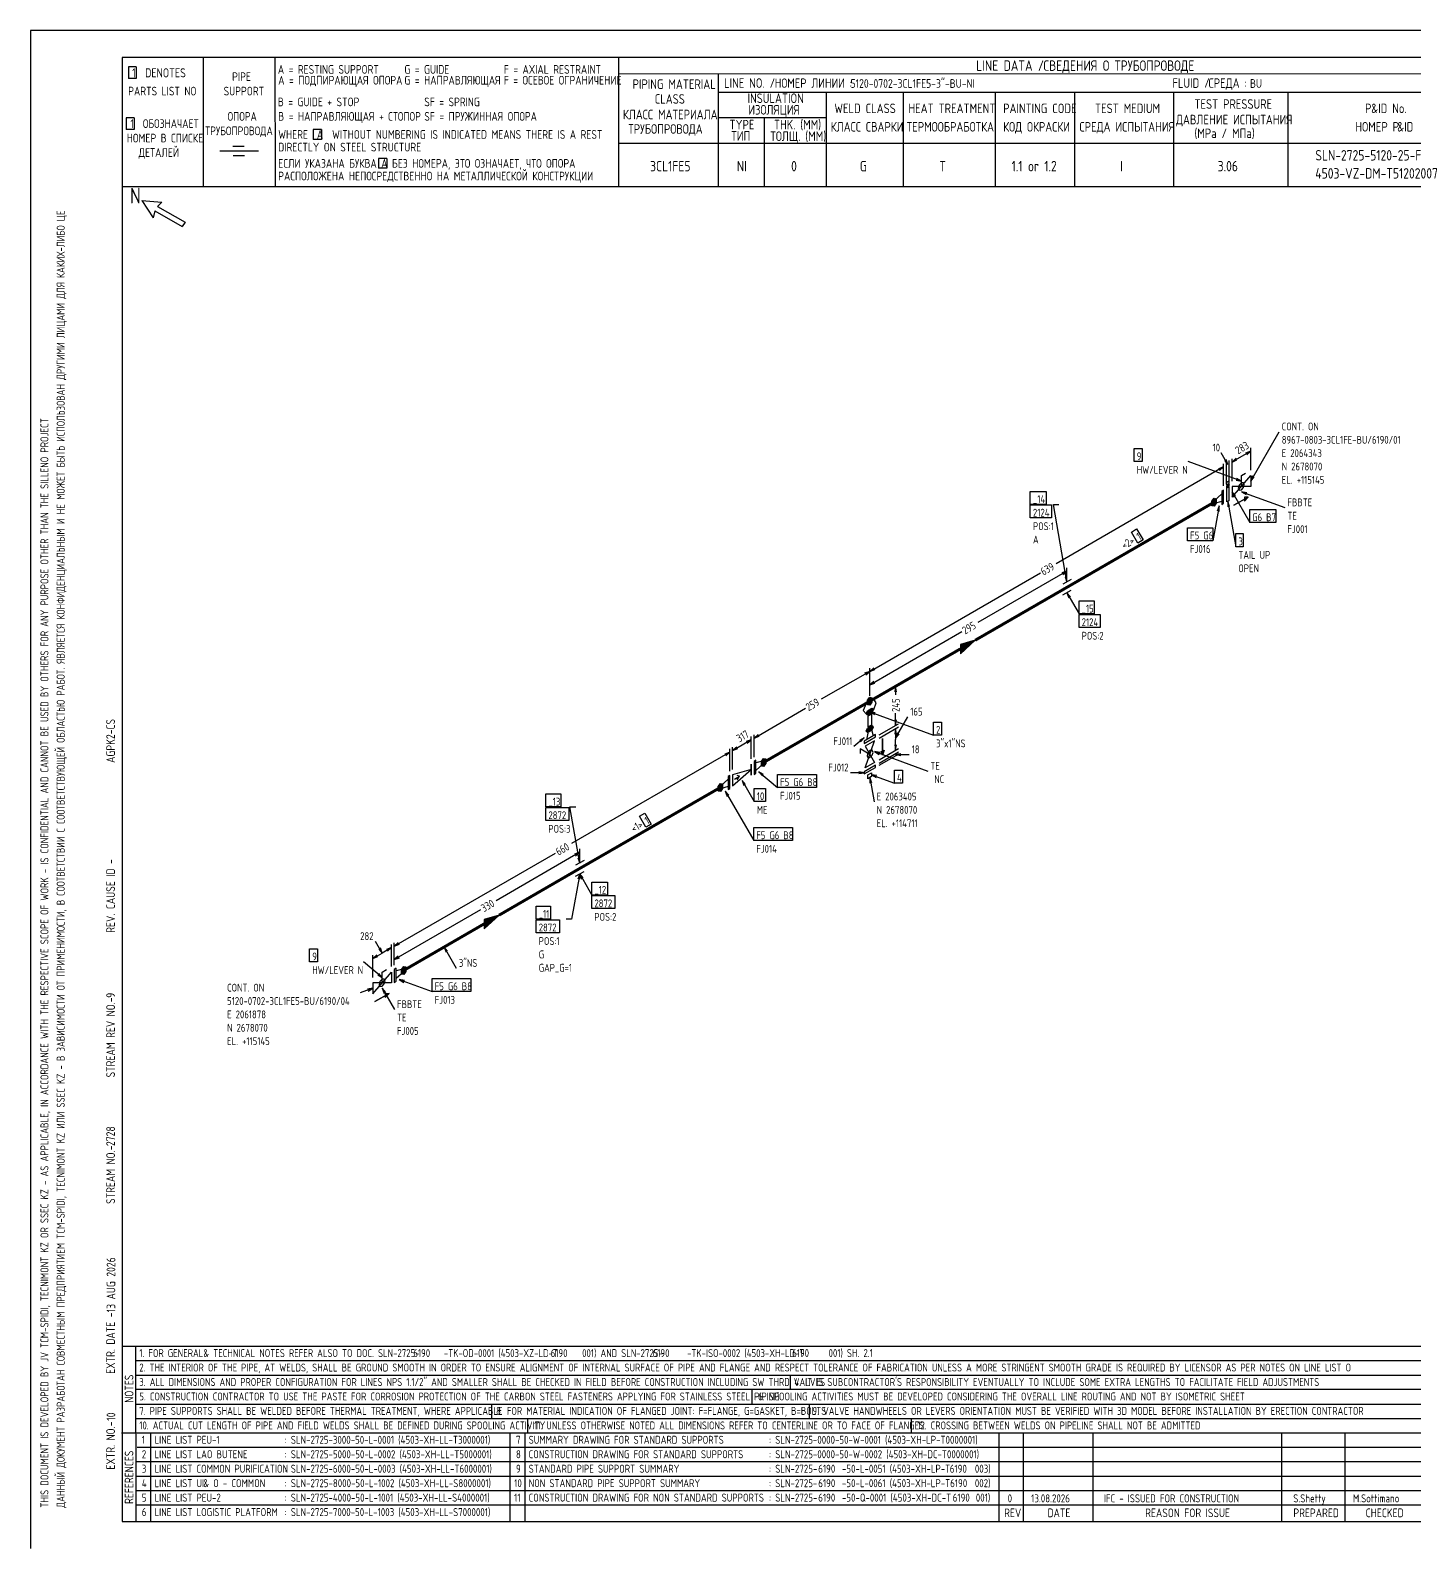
# Model space of a CAD drawing. Extents: x -1005 to 594, y -998 to 420.
# Drawn here: x 0 to 382.9, y 0 to 420 of the extents above; entities that cross this region are included whole.
import ezdxf

# ---------------------------------------------------------------- set-up
doc = ezdxf.new("R2010")
doc.units = 0
doc.styles.add('TTFN17', font='GOST type A')

msp = doc.modelspace()

# ---------------------------------------------------------------- linework, layer by layer
at = {"layer": 'GT_1', "flags": 128}
for points in [[(0, 420), (0, 0)], [(594, 420), (0, 420)], [(589.1, 412.5), (25.4, 412.5)], [(25.4, 412.5), (25.4, 7.5)], [(47.8, 412.5), (47.8, 376.7)], [(67.6, 412.5), (67.7, 376.7)], [(162.7, 412.5), (162.7, 376.7)], [(29.3, 409.9), (27.1, 409.9)], [(27.1, 409.9), (27.1, 406.7)], [(29.3, 409.9), (29.3, 406.7)], [(589.1, 408), (162.7, 407.9)], [(190.3, 407.8), (190.3, 376.7)], [(29.3, 406.7), (27.1, 406.7)], [(190.3, 402.9), (402.7, 402.9)], [(220.1, 402.9), (220.1, 376.7)], [(241.4, 402.9), (241.4, 376.8)], [(266.9, 402.9), (266.9, 376.7)], [(288.8, 402.9), (288.8, 376.7)], [(316.2, 402.9), (316.2, 376.7)], [(347.8, 402.9), (347.8, 376.8)], [(28.7, 395.8), (26.5, 395.8)], [(26.5, 395.8), (26.5, 392.6)], [(28.7, 395.8), (28.7, 392.6)], [(219.9, 395.8), (190.3, 395.8)], [(203, 395.8), (203, 376.7)], [(28.7, 392.6), (26.5, 392.6)], [(80.5, 392.6), (78.2, 392.6)], [(78.2, 392.6), (78.2, 389.8)], [(80.5, 392.6), (80.5, 389.8)], [(63.1, 386.6), (52.4, 386.6)], [(59.1, 387.9), (56, 387.9)], [(80.5, 389.8), (78.2, 389.8)], [(230.2, 388.7), (162.7, 388.7)], [(402.7, 388.7), (226.9, 388.7)], [(59.2, 385.3), (56.1, 385.3)], [(98.6, 384.6), (96.3, 384.6)], [(96.3, 384.6), (96.3, 381.9)], [(98.6, 384.6), (98.6, 381.9)], [(98.6, 381.9), (96.3, 381.9)], [(402.7, 376.7), (25.4, 376.7)], [(30.8, 372.9), (34, 368.1)], [(30.8, 372.9), (36.4, 372.5)], [(34.4, 370.1), (34, 368.1)], [(34.4, 370.1), (42, 365.7)], [(36.4, 372.5), (35.2, 371.3)], [(35.2, 371.3), (42.8, 366.9)], [(42.8, 366.9), (42, 365.7)], [(337.575, 295.325), (345.45, 308.975)], [(305.325, 304.325), (307.5, 304.325), (307.5, 300.725), (305.325, 300.725), (305.325, 304.325)], [(331.275, 299.9), (329.4, 303.125)], [(337.575, 303.575), (333.225, 301.1)], [(336.45, 302.6), (337.575, 303.575), (336.15, 303.05)], [(337.575, 298.325), (337.575, 304.475)], [(330.075, 299.225), (283.725, 272.45)], [(335.025, 295.325), (320.25, 300.725)], [(328.95, 298.25), (330.075, 299.225), (328.65, 298.7)], [(330.075, 293.975), (330.075, 300.125)], [(330.3, 301.025), (331.275, 299.9), (330.75, 301.325)], [(330.825, 294.425), (330.825, 300.575)], [(331.65, 294.875), (331.65, 301.025)], [(333.525, 301.625), (332.4, 300.575), (333.75, 301.175)], [(332.4, 295.325), (332.4, 301.475)], [(332.4, 300.575), (333.225, 301.1)], [(331.2, 294.35), (331.5, 294.575), (331.65, 294.8), (331.65, 295.025), (331.65, 295.175), (331.5, 295.25), (331.2, 295.1), (330.975, 294.95), (330.825, 294.725), (330.825, 294.5), (330.825, 294.35), (330.975, 294.275), (331.2, 294.35)], [(331.2, 293.6), (331.5, 293.75), (331.5, 289.85), (330.975, 289.55), (330.975, 293.45), (331.2, 293.6), (331.5, 293.825), (331.65, 293.975), (331.65, 294.275), (331.65, 294.425), (331.5, 294.5), (331.2, 294.35), (330.975, 294.125), (330.825, 293.9), (330.825, 293.825), (330.825, 293.525), (330.975, 293.525), (331.2, 293.6), (331.2, 294.35)], [(331.65, 294.425), (330.825, 293.525)], [(330.825, 293.825), (331.65, 294.275)], [(330.975, 293.525), (331.5, 294.5)], [(330.975, 294.125), (331.5, 293.825)], [(332.4, 292.325), (332.4, 290.825), (337.575, 296.825), (337.575, 293.825), (332.4, 293.825), (332.4, 292.325)], [(333.525, 295.55), (335.025, 295.325), (333.75, 296.075)], [(335.025, 292.925), (335.55, 293.525), (335.775, 294.275), (335.55, 294.875), (335.025, 294.875), (334.35, 294.2), (334.125, 293.3), (334.35, 292.85), (335.025, 292.925)], [(335.025, 293.825), (335.025, 296.825), (336.15, 297.5)], [(338.1, 296.75), (337.575, 295.325), (338.55, 296.45)], [(276.6, 292.475), (280.95, 292.475), (280.95, 288.875), (276.6, 288.875), (276.6, 292.475)], [(328.05, 289.175), (327.45, 288.35), (326.85, 288.5), (326.85, 289.775), (327.45, 290.6), (328.05, 290.45), (328.05, 289.175)], [(326.868, 289.8), (328.05, 289.8)], [(327.014, 290), (328.05, 290)], [(327.159, 290.2), (328.05, 290.2)], [(327.305, 290.4), (328.05, 290.4)], [(329.55, 289.7), (327.45, 289.1), (327.45, 289.85), (329.55, 291.8)], [(329.55, 290.675), (329.55, 288.875), (330.075, 289.175), (330.075, 292.775), (329.55, 292.475), (329.55, 290.675)], [(331.65, 293.975), (330.825, 293.9)], [(333.375, 291.2), (332.4, 292.325), (332.925, 290.9)], [(332.4, 292.325), (337.275, 283.85)], [(332.925, 288.65), (336.9, 290.9), (335.85, 290.825), (335.85, 289.775), (336.9, 290.9), (332.925, 288.65)], [(336.525, 292.1), (335.025, 292.325), (336.3, 291.575)], [(335.025, 292.325), (347.025, 287.975)], [(276.6, 288.725), (282.45, 288.725), (282.45, 285.125), (276.6, 285.125), (276.6, 288.725)], [(286.725, 267.425), (282.975, 288.875), (284.475, 288.875)], [(326.85, 289.6), (328.05, 289.6)], [(326.85, 289.4), (328.05, 289.4)], [(326.85, 289.2), (328.05, 289.2)], [(326.85, 289), (327.923, 289)], [(326.85, 288.8), (327.777, 288.8)], [(326.85, 288.6), (327.632, 288.6)], [(328.8, 288.425), (327.075, 278.825)], [(328.8, 286.925), (328.8, 288.425), (328.275, 287)], [(331.725, 288.275), (331.2, 289.7), (331.2, 288.2)], [(331.2, 289.7), (333.45, 277.175)], [(337.275, 287.45), (344.55, 287.45), (344.55, 283.85), (337.275, 283.85), (337.275, 287.45)], [(304.575, 281.225), (306, 282.125), (307.8, 279.05), (306.375, 278.15), (304.575, 281.225)], [(320.1, 282.425), (327.075, 282.425), (327.075, 278.825), (320.1, 278.825), (320.1, 282.425)], [(333.45, 280.775), (335.475, 280.775), (335.475, 277.175), (333.45, 277.175), (333.45, 280.775)], [(232.2, 242.675), (279.375, 269.975)], [(286.725, 270.425), (262.05, 256.175)], [(285.6, 269.45), (286.725, 270.425), (285.3, 269.9)], [(286.2, 268.85), (286.725, 267.425), (286.725, 268.925)], [(286.725, 268.925), (286.725, 271.325)], [(287.925, 268.1), (285.6, 266.825)], [(287.925, 268.1), (285.6, 266.825)], [(285.6, 263.825), (287.925, 265.1)], [(285.6, 263.825), (287.925, 265.1)], [(287.7, 263.3), (286.725, 264.425), (287.25, 263)], [(286.725, 264.425), (290.1, 258.575)], [(290.1, 262.175), (294.3, 262.175), (294.3, 258.575), (290.1, 258.575), (290.1, 262.175)], [(290.1, 258.425), (295.95, 258.425), (295.95, 254.825), (290.1, 254.825), (290.1, 258.425)], [(232.2, 238.925), (257.7, 253.7)], [(257.25, 248.9), (257.25, 247.55), (261.375, 251.3), (257.25, 250.1), (257.25, 247.7), (261, 251.075), (257.25, 250.025), (257.25, 247.925), (260.55, 250.85), (257.25, 249.8), (257.25, 248.075), (260.175, 250.55), (257.25, 249.65), (257.25, 248.225), (259.8, 250.4), (257.25, 249.5), (257.25, 248.375), (259.35, 250.1), (257.25, 249.35), (257.25, 248.6), (259.05, 249.95), (257.25, 249.125), (257.25, 248.75), (258.6, 249.65), (257.25, 248.975), (257.25, 248.9), (261.375, 251.3)], [(233.325, 243.65), (232.2, 242.675), (233.625, 243.2)], [(232.2, 242.675), (218.775, 234.95)], [(231.075, 241.7), (232.2, 242.675), (230.775, 242.15)], [(232.2, 237.425), (232.2, 243.575)], [(232.2, 235.925), (232.2, 243.575)], [(233.325, 239.9), (232.2, 238.925), (233.625, 239.45)], [(232.2, 235.925), (232.2, 239.825)], [(232.8, 234.125), (232.2, 233.3), (231.6, 233.45), (231.6, 234.725), (232.2, 235.55), (232.8, 235.4), (232.8, 234.125)], [(232.091, 235.4), (232.8, 235.4)], [(234.825, 235.925), (240.15, 239)], [(239.55, 237.05), (239.325, 238.55), (239.1, 237.05)], [(239.325, 238.55), (239.325, 236.15)], [(200.175, 224.225), (214.425, 232.475)], [(232.2, 234.425), (231.225, 233.825), (230.4, 231.875), (231.225, 230.9), (233.325, 232.1), (234, 233.975), (233.325, 235.025), (232.2, 234.425)], [(231.6, 230.525), (231.225, 230.975), (231.6, 231.8), (232.8, 232.475), (233.175, 232.025), (232.8, 231.2), (231.6, 230.525)], [(231.236, 231), (232.444, 231)], [(231.327, 231.2), (232.8, 231.2)], [(231.418, 231.4), (232.891, 231.4)], [(231.509, 231.6), (232.982, 231.6)], [(231.6, 234.6), (232.8, 234.6)], [(231.6, 234.4), (232.8, 234.4)], [(231.6, 234.2), (232.8, 234.2)], [(231.6, 234), (232.709, 234)], [(231.6, 233.8), (232.564, 233.8)], [(231.6, 233.6), (232.418, 233.6)], [(231.6, 231.8), (233.073, 231.8)], [(231.655, 234.8), (232.8, 234.8)], [(231.8, 235), (232.8, 235)], [(231.945, 235.2), (232.8, 235.2)], [(231.956, 232), (233.164, 232)], [(233.7, 231.2), (232.2, 231.5), (233.475, 230.75)], [(232.2, 231.5), (249.825, 225.05)], [(232.311, 232.2), (233.029, 232.2)], [(239.325, 227.75), (239.325, 231.125)], [(231.6, 225.725), (231.225, 226.175), (231.6, 227), (232.8, 227.675), (233.175, 227.225), (232.8, 226.4), (231.6, 225.725)], [(231.371, 230.8), (232.089, 230.8)], [(231.375, 223.775), (231.9, 226.55), (232.575, 226.925), (233.1, 224.825)], [(231.509, 226.8), (232.982, 226.8)], [(231.6, 227), (233.073, 227)], [(232.2, 230.6), (231.675, 230.3), (231.675, 227.3), (232.725, 227.9), (232.725, 230.9), (232.2, 230.6)], [(231.956, 227.2), (233.164, 227.2)], [(232.311, 227.4), (233.029, 227.4)], [(234.825, 225.125), (240.15, 228.2)], [(234.825, 224.225), (240.15, 227.3)], [(239.1, 229.25), (239.325, 227.75), (239.55, 229.25)], [(239.55, 225.35), (239.325, 226.85), (239.1, 225.35)], [(239.325, 224.225), (242.7, 230.075)], [(239.325, 226.85), (239.325, 223.85)], [(249.825, 228.65), (252, 228.65), (252, 225.05), (249.825, 225.05), (249.825, 228.65)], [(199.425, 223.775), (195.3, 221.375)], [(198.3, 222.8), (199.425, 223.775), (198, 223.25)], [(199.425, 218.525), (199.425, 224.675)], [(201.3, 225.2), (200.175, 224.225), (201.6, 224.75)], [(200.175, 218.975), (200.175, 225.125)], [(230.625, 224.3), (227.775, 221.9)], [(229.65, 223.175), (230.625, 224.3), (229.35, 223.55)], [(232.2, 224.3), (230.625, 223.4), (230.625, 222.725), (233.775, 224.525), (233.775, 225.2), (232.2, 224.3)], [(232.2, 222.725), (230.925, 221.975), (233.475, 217.475), (230.925, 215.975), (233.475, 223.475), (232.2, 222.725)], [(231.236, 226.2), (232.444, 226.2)], [(231.327, 226.4), (232.8, 226.4)], [(231.371, 226), (232.089, 226)], [(231.418, 226.6), (232.891, 226.6)], [(235.725, 224.075), (235.725, 219.5), (235.275, 220.4), (236.175, 220.925), (235.725, 219.5), (235.725, 224.075)], [(239.85, 225.65), (239.325, 224.225), (240.3, 225.35)], [(239.325, 220.85), (239.325, 223.85)], [(193.5, 220.325), (149.7, 195.05)], [(192.375, 219.35), (193.5, 220.325), (192.075, 219.8)], [(193.5, 215.075), (193.5, 221.225)], [(195.375, 221.75), (194.25, 220.775), (195.675, 221.3)], [(194.25, 215.525), (194.25, 221.675)], [(194.25, 220.775), (195.3, 221.375)], [(203.4, 217.175), (202.8, 216.35), (202.2, 216.5), (202.2, 217.775), (202.8, 218.6), (203.4, 218.45), (203.4, 217.175)], [(202.655, 218.4), (203.4, 218.4)], [(232.2, 219.725), (229.575, 221.225), (229.575, 219.95)], [(231.45, 219.275), (231.675, 218.825), (232.2, 218.825), (232.875, 219.5), (233.1, 220.25), (232.875, 220.85), (232.2, 220.775), (231.675, 220.175), (231.45, 219.275)], [(234.975, 220.25), (233.475, 220.475), (234.75, 219.725)], [(233.475, 220.475), (248.25, 215.075)], [(234.825, 218.225), (240.15, 221.3)], [(234.825, 217.325), (240.15, 220.4)], [(234.825, 216.725), (240.15, 219.8)], [(239.1, 222.35), (239.325, 220.85), (239.55, 222.35)], [(240.825, 219.875), (239.325, 219.65), (240.825, 219.425)], [(239.325, 219.65), (243.075, 219.65)], [(194.25, 212.525), (194.25, 211.025), (199.425, 215.525), (199.425, 214.025), (199.35, 213.95), (199.35, 216.95), (199.425, 217.025), (199.425, 215.525), (194.25, 214.025), (194.25, 212.525)], [(200.175, 215.975), (200.175, 214.175), (200.7, 214.475), (200.7, 218.075), (200.175, 217.775), (200.175, 215.975)], [(200.7, 215.3), (202.8, 217.175), (202.8, 217.925), (200.7, 217.4)], [(202.8, 214.175), (201.525, 214.925), (202.5, 213.8)], [(201.525, 214.925), (206.7, 210.575)], [(202.2, 217.6), (203.4, 217.6)], [(202.2, 217.4), (203.4, 217.4)], [(202.2, 217.2), (203.4, 217.2)], [(202.2, 217), (203.273, 217)], [(202.2, 216.8), (203.127, 216.8)], [(202.2, 216.6), (202.982, 216.6)], [(202.218, 217.8), (203.4, 217.8)], [(202.364, 218), (203.4, 218)], [(202.509, 218.2), (203.4, 218.2)], [(230.625, 214.625), (226.875, 214.625)], [(229.125, 214.4), (230.625, 214.625), (229.125, 214.85)], [(232.2, 215.825), (230.625, 214.925), (230.625, 214.325), (233.775, 216.125), (233.775, 216.725), (232.2, 215.825)], [(231.675, 214.025), (232.65, 214.625), (232.65, 213.575), (231.675, 212.975), (231.675, 214.025)], [(239.025, 215.375), (241.2, 215.375), (241.2, 211.775), (239.025, 211.775), (239.025, 215.375)], [(191.475, 210.275), (190.875, 209.45), (190.275, 209.6), (190.275, 210.875), (190.875, 211.7), (191.475, 211.55), (191.475, 210.275)], [(190.275, 210.8), (191.475, 210.8)], [(190.275, 210.6), (191.475, 210.6)], [(190.275, 210.4), (191.475, 210.4)], [(190.275, 210.2), (191.42, 210.2)], [(190.275, 210), (191.275, 210)], [(190.366, 211), (191.475, 211)], [(190.511, 211.2), (191.475, 211.2)], [(190.657, 211.4), (191.475, 211.4)], [(192.975, 210.8), (190.875, 210.2), (190.875, 210.95), (192.975, 212.9)], [(192.975, 211.775), (192.975, 209.975), (193.5, 210.275), (193.5, 213.875), (192.975, 213.575), (192.975, 211.775)], [(194.775, 212.825), (196.2, 213.65)], [(195.525, 212.675), (196.2, 213.65), (195.525, 213.875)], [(197.85, 211.4), (196.875, 212.525), (197.4, 211.1)], [(196.875, 212.525), (200.25, 206.675)], [(200.25, 210.275), (203.325, 210.275), (203.325, 206.675), (200.25, 206.675), (200.25, 210.275)], [(206.7, 214.175), (217.425, 214.175), (217.425, 210.575), (206.7, 210.575), (206.7, 214.175)], [(232.725, 211.85), (232.2, 213.275), (232.2, 211.775)], [(232.2, 213.275), (233.4, 206.6)], [(234.15, 213.875), (232.65, 214.1), (233.925, 213.35)], [(232.65, 214.1), (239.025, 211.775)], [(142.575, 208.775), (146.775, 208.775), (146.775, 205.175), (142.575, 205.175), (142.575, 208.775)], [(190.275, 209.8), (191.13, 209.8)], [(190.275, 209.6), (190.984, 209.6)], [(193.2, 208.4), (192.225, 209.525), (192.75, 208.1)], [(192.225, 209.525), (200.1, 195.875)], [(142.575, 205.025), (148.95, 205.025), (148.95, 201.425), (142.575, 201.425), (142.575, 205.025)], [(151.95, 189.65), (149.25, 205.175), (150.9, 205.175)], [(168.525, 202.625), (169.95, 203.45), (171.75, 200.45), (170.25, 199.55), (168.525, 202.625)], [(200.1, 199.475), (210.825, 199.475), (210.825, 195.875), (200.1, 195.875), (200.1, 199.475)], [(151.95, 191.15), (151.95, 193.55)], [(100.65, 166.7), (145.275, 192.425)], [(151.95, 192.65), (128.85, 179.225)], [(150.825, 191.675), (151.95, 192.65), (150.525, 192.125)], [(153.15, 190.325), (150.825, 189.05)], [(153.15, 190.325), (150.825, 189.05)], [(153.15, 190.325), (150.825, 189.05)], [(151.425, 191.075), (151.95, 189.65), (151.95, 191.15)], [(151.95, 186.65), (149.7, 174.125), (148.2, 174.125)], [(150.825, 186.05), (153.15, 187.325)], [(150.825, 186.05), (153.15, 187.325)], [(150.825, 186.05), (153.15, 187.325)], [(151.95, 185.15), (151.95, 186.65), (151.425, 185.225)], [(152.925, 185.525), (151.95, 186.65), (152.475, 185.225)], [(151.95, 186.65), (155.325, 180.8)], [(155.325, 184.4), (159.675, 184.4), (159.675, 180.8), (155.325, 180.8), (155.325, 184.4)], [(155.325, 180.65), (161.7, 180.65), (161.7, 177.05), (155.325, 177.05), (155.325, 180.65)], [(100.65, 162.95), (124.65, 176.825)], [(139.95, 177.725), (143.85, 177.725), (143.85, 174.125), (139.95, 174.125), (139.95, 177.725)], [(125.55, 172.85), (125.55, 171.5), (129.675, 175.25), (125.55, 174.05), (125.55, 171.65), (129.3, 175.025), (125.55, 173.975), (125.55, 171.875), (128.85, 174.8), (125.55, 173.75), (125.55, 172.025), (128.475, 174.5), (125.55, 173.6), (125.55, 172.175), (128.1, 174.35), (125.55, 173.45), (125.55, 172.325), (127.65, 174.05), (125.55, 173.3), (125.55, 172.55), (127.35, 173.9), (125.55, 173.075), (125.55, 172.7), (126.9, 173.6), (125.55, 172.925), (125.55, 172.85), (129.675, 175.25)], [(139.95, 173.975), (146.325, 173.975), (146.325, 170.375), (139.95, 170.375), (139.95, 173.975)], [(77.25, 165.95), (79.425, 165.95), (79.425, 162.35), (77.25, 162.35), (77.25, 165.95)], [(94.725, 163.25), (97.35, 164.75)], [(95.85, 164.225), (94.725, 163.25), (96.15, 163.775)], [(94.725, 158), (94.725, 164.15)], [(97.35, 164.75), (95.475, 167.975)], [(96.375, 165.875), (97.35, 164.75), (96.825, 166.175)], [(99.9, 166.25), (97.35, 164.75)], [(98.775, 165.275), (99.9, 166.25), (98.475, 165.725)], [(99.9, 161), (99.9, 167.15)], [(101.775, 167.675), (100.65, 166.7), (102.075, 167.225)], [(100.65, 161.45), (100.65, 167.6)], [(101.775, 163.925), (100.65, 162.95), (102.075, 163.475)], [(100.65, 161.45), (100.65, 163.85)], [(115.425, 165.275), (114.45, 166.4), (114.975, 164.975)], [(114.45, 166.4), (117.825, 160.55)], [(97.35, 158), (92.175, 162.35)], [(97.35, 156.5), (97.35, 159.5), (98.475, 160.175)], [(100.65, 158.45), (100.65, 156.65), (101.175, 156.95), (101.175, 160.55), (100.65, 160.25), (100.65, 158.45)], [(101.175, 157.775), (103.275, 159.65), (103.275, 160.4), (101.175, 159.875)], [(103.875, 159.65), (103.275, 158.825), (102.675, 158.975), (102.675, 160.25), (103.275, 161.075), (103.875, 160.925), (103.875, 159.65)], [(102.675, 160.2), (103.875, 160.2)], [(102.675, 160), (103.875, 160)], [(102.675, 159.8), (103.875, 159.8)], [(102.675, 159.6), (103.839, 159.6)], [(102.784, 160.4), (103.875, 160.4)], [(102.93, 160.6), (103.875, 160.6)], [(103.075, 160.8), (103.875, 160.8)], [(94.725, 155), (94.725, 153.5), (99.9, 159.5), (99.9, 156.5), (94.725, 156.5), (94.725, 155)], [(96.075, 158.75), (97.35, 158), (96.375, 159.125)], [(97.35, 155.6), (97.875, 156.2), (98.1, 156.95), (97.875, 157.55), (97.35, 157.55), (96.675, 156.875), (96.45, 155.975), (96.675, 155.525), (97.35, 155.6)], [(103.5, 157.175), (102, 157.4), (103.275, 156.65)], [(102, 157.4), (111.15, 154.1)], [(102.675, 159.4), (103.693, 159.4)], [(102.675, 159.2), (103.548, 159.2)], [(102.675, 159), (103.402, 159)], [(111.15, 157.7), (121.875, 157.7), (121.875, 154.1), (111.15, 154.1), (111.15, 157.7)], [(94.725, 155), (91.2, 153.725)], [(93.45, 154.25), (94.725, 155), (93.225, 154.775)], [(95.25, 151.325), (99.225, 153.575), (98.175, 153.5), (98.175, 152.45), (99.225, 153.575), (95.25, 151.325)], [(98.325, 153.875), (97.35, 155), (97.875, 153.575)], [(97.35, 155), (100.725, 149.15)], [(25.3, 56), (402.7, 56)], [(29.1, 56), (29.2, 7.5)], [(29.1, 52), (402.7, 52)], [(29.1, 48), (402.7, 48)], [(210.2, 48), (210.2, 44)], [(402.7, 44), (29.1, 44)], [(199.6, 44), (199.6, 40)], [(29.2, 40), (402.7, 40)], [(127.6, 40), (127.6, 36)], [(215.4, 40), (215.4, 36)], [(29.1, 36), (402.7, 36)], [(137.5, 36), (137.5, 32)], [(243.6, 36), (243.6, 32)], [(25.2, 32), (402.7, 32)], [(33.2, 32), (33.2, 7.6)], [(132.6, 32), (132.6, 7.6)], [(136.8, 32), (136.8, 7.6)], [(267.9, 32), (267.9, 7.5)], [(274.6, 32), (274.6, 7.5)], [(293.9, 32), (293.9, 7.5)], [(346.1, 32), (346.1, 7.5)], [(363.6, 32), (363.6, 7.5)], [(402.7, 28), (29.5, 28)], [(402.7, 24), (29.1, 24)], [(402.7, 20), (29.1, 20)], [(402.7, 16), (29.1, 16)], [(402.7, 12), (29.2, 12)], [(25.4, 7.5), (589.1, 7.5)], [(0, 0), (0, 0)]]:
    msp.add_lwpolyline(points, dxfattribs=at)
at = {"layer": 'GT_1', "const_width": 0.8, "flags": 128}
for points in [[(286.725, 265.925), (327.45, 289.475)], [(261.375, 251.3), (286.725, 265.925)], [(232.2, 234.425), (257.25, 248.9)], [(202.8, 217.475), (232.2, 234.425)], [(151.95, 188.15), (190.875, 210.575)], [(129.675, 175.25), (151.95, 188.15)], [(103.275, 159.95), (125.55, 172.85)]]:
    msp.add_lwpolyline(points, dxfattribs=at)

# ---------------------------------------------------------------- texts
at = {"layer": 'GT_1', "style": 'TTFN17'}
for s, height, p in [('LINE DATA /', 2.8875, (261.633, 408.8)), ('СВЕДЕНИЯ О ТРУБОПРОВОДЕ', 2.8875, (280.233, 408.8)), (' 1  DENOTES', 2.5025, (26.875, 407)), (' PIPE', 2.4062, (54.561, 406)), ('A = RESTING SUPPORT', 2.40625, (68.461, 408)), ('A = ПОДПИРАЮЩАЯ ОПОРА', 2.40625, (68.561, 405)), ('G = GUIDE', 2.4062, (103.461, 408)), ('G = НАПРАВЛЯЮЩАЯ', 2.40625, (103.461, 405)), ('F = AXIAL RESTRAINT', 2.40625, (130.961, 408)), ('F = ОСЕВОЕ ОГРАНИЧЕНИЕ', 2.40625, (130.961, 405)), ('PARTS LIST NO', 2.40625, (27.061, 402)), ('SUPPORT', 2.4062, (53.461, 402)), ('PIPING MATERIAL', 2.64687, (166.597, 403.8)), ('LINE NO. /', 2.6469, (191.897, 404.1)), ('НОМЕР ЛИНИИ :', 2.59875, (205.89, 404.1)), ('5120-0702-3CL1FE5-3"-BU-NI', 2.40625, (226.861, 404.1)), ('FLUID /', 2.6469, (315.897, 404.1)), ('СРЕДА :', 2.6469, (325.897, 404.1)), ('BU', 2.4062, (337.361, 404.1)), ('B = GUIDE + STOP', 2.40625, (68.461, 399)), ('SF = SPRING', 2.40625, (108.961, 399)), ('CLASS', 2.6469, (172.697, 399.7)), ('INSULATION', 2.6469, (198.397, 399.9)), ('ИЗОЛЯЦИЯ', 2.6469, (198.597, 396.7)), ('WELD CLASS', 2.6469, (222.397, 397.1)), ('HEAT TREATMENT', 2.64687, (242.897, 397.1)), ('PAINTING CODE', 2.64687, (269.097, 397.1)), ('TEST MEDIUM', 2.64687, (294.497, 397.1)), ('TEST PRESSURE', 2.64687, (321.997, 398.3)), ('P', 2.647, (369.197, 397.1)), ('&ID No.', 2.6469, (370.908, 397.1)), (' 1  ОБОЗНАЧАЕТ', 2.40625, (26.461, 393)), ('ОПОРА', 2.4062, (54.561, 395)), ('B = НАПРАВЛЯЮЩАЯ + СТОПОР', 2.40625, (68.561, 395)), ('SF = ПРУЖИННАЯ ОПОРА', 2.40625, (108.961, 395)), ('КЛАСС МАТЕРИАЛА', 2.64687, (163.897, 395.4)), ('TYPE', 2.6469, (193.397, 392.6)), ('THK. (MM)', 2.6469, (205.697, 392.6)), ('ДАВЛЕНИЕ ИСПЫТАНИЯ', 2.64687, (316.897, 394)), ('НОМЕР В СПИСКЕ', 2.40625, (26.661, 389)), ('ТРУБОПРОВОДА', 2.40625, (48.361, 391)), ('WHERE  A  WITHOUT NUMBERING IS INDICATED MEANS THERE IS A REST', 2.40625, (68.561, 390)), ('ТРУБОПРОВОДА', 2.64687, (165.397, 391.4)), ('ТИП', 2.6469, (193.897, 389.5)), ('ТОЛЩ. (ММ)', 2.6469, (204.697, 389.4)), ('КЛАСС СВАРКИ', 2.64687, (221.397, 392)), ('ТЕРМООБРАБОТКА', 2.64687, (242.397, 392)), ('КОД ОКРАСКИ', 2.64687, (269.097, 392)), ('СРЕДА ИСПЫТАНИЯ', 2.64687, (290.197, 392)), ('(MPa / МПа)', 2.64687, (321.997, 390.2)), ('НОМЕР P', 2.6469, (366.497, 392)), ('&ID', 2.6469, (378.097, 392)), ('ДЕТАЛЕЙ', 2.4062, (29.961, 385)), ('DIRECTLY ON STEEL STRUCTURE', 2.40625, (68.561, 386.5)), ('SLN-2725-5120-25-F-2007', 2.8875, (355.433, 384)), ('ЕСЛИ УКАЗАНА БУКВА A БЕЗ НОМЕРА, ЭТО ОЗНАЧАЕТ, ЧТО ОПОРА', 2.40625, (68.561, 382)), ('3CL1FE5', 2.8875, (171.433, 381)), ('NI', 2.8875, (195.433, 381)), ('0', 2.888, (210.433, 381)), ('G', 2.888, (229.433, 381)), ('T', 2.888, (251.433, 381)), ('1.1 or 1.2', 2.8875, (271.433, 381)), ('I', 2.888, (301.433, 381)), ('3.06', 2.8875, (328.433, 381)), ('РАСПОЛОЖЕНА НЕПОСРЕДСТВЕННО НА МЕТАЛЛИЧЕСКОЙ КОНСТРУКЦИИ', 2.40625, (68.561, 378.5)), ('4503-VZ-DM-T51202007', 2.8875, (355.433, 379)), ('N', 4.331, (27.55, 372.1)), ('CONT. ON', 2.1656, (346.15, 309.35)), ('8967-0803-3CL1FE-BU/6190/01', 2.16562, (346.15, 305.653)), ('9', 2.166, (306.039, 301.1)), ('10', 2.1656, (327.016, 303.5)), ('E 2064343', 2.1656, (346.15, 301.955)), ('HW/LEVER N', 2.1656, (306.039, 297.35)), ('N 2678070', 2.1656, (346.15, 298.258)), ('EL. +115145', 2.16562, (346.15, 294.56)), ('_14', 2.1656, (277.333, 289.25)), ('FBBTE', 2.1656, (347.725, 288.35)), ('2124', 2.1656, (277.333, 285.5)), ('G6 B7', 2.1656, (337.975, 284.225)), ('TE', 2.1656, (347.725, 284.653)), ('POS:1', 2.1656, (277.333, 281.75)), ('FJ001', 2.1656, (347.725, 280.955)), ('A', 2.166, (277.333, 278.053)), ('F5 G6', 2.1656, (320.8, 279.2)), ('FJ016', 2.1656, (320.8, 275.45)), ('3', 2.166, (334.15, 277.55)), ('TAIL UP', 2.1656, (334.15, 273.8)), ('OPEN', 2.1656, (334.15, 270.103)), ('_15', 2.1656, (290.8, 258.95)), ('2124', 2.1656, (290.8, 255.2)), ('POS:2', 2.1656, (290.8, 251.45)), ('165', 2.1656, (243.4, 230.45)), ('2', 2.166, (250.525, 225.425)), ('FJ011', 2.1656, (222.123, 222.275)), ('3"x1"NS', 2.1656, (250.525, 221.675)), ('18', 2.1656, (243.775, 220.025)), ('FJ012', 2.1656, (220.756, 215)), ('4', 2.166, (239.725, 212.15)), ('TE', 2.1656, (248.95, 215.45)), ('F5 G6 B8', 2.1656, (207.4, 210.95)), (' NC', 2.1656, (248.95, 211.753)), ('_13', 2.1656, (143.296, 205.55)), ('10', 2.1656, (200.95, 207.05)), ('FJ015', 2.1656, (207.4, 207.2)), ('E 2063405', 2.1656, (234.1, 206.975)), ('2872', 2.1656, (143.296, 201.8)), ('ME', 2.1656, (200.95, 203.3)), ('N 2678070', 2.1656, (234.1, 203.278)), ('EL. +114711', 2.16562, (234.1, 199.58)), ('POS:3', 2.1656, (143.296, 198.05)), ('F5 G6 B8', 2.1656, (200.8, 196.25)), ('FJ014', 2.1656, (200.8, 192.5)), ('_12', 2.1656, (156.025, 181.175)), ('_11', 2.1656, (140.625, 174.5)), ('2872', 2.1656, (156.025, 177.425)), ('2872', 2.1656, (140.625, 170.75)), ('POS:2', 2.1656, (156.025, 173.675)), ('282', 2.1656, (91.225, 168.35)), ('POS:1', 2.1656, (140.625, 167)), ('9', 2.166, (77.964, 162.725)), ('G', 2.166, (140.625, 163.303)), ('HW/LEVER N', 2.1656, (77.964, 158.975)), ('3"NS', 2.1656, (118.525, 160.925)), ('GAP_G=1', 2.1656, (140.625, 159.605)), ('CONT. ON', 2.1656, (54.428, 154.1)), ('F5 G6 B8', 2.1656, (111.85, 154.475)), ('5120-0702-3CL1FE5-BU/6190/04', 2.16562, (54.428, 150.403)), ('FBBTE', 2.1656, (101.425, 149.525)), ('FJ013', 2.1656, (111.85, 150.725)), ('E 2061878', 2.1656, (54.428, 146.705)), ('TE', 2.1656, (101.425, 145.828)), ('N 2678070', 2.1656, (54.428, 143.008)), ('FJ005', 2.1656, (101.425, 142.13)), ('EL. +115145', 2.16562, (54.428, 139.31)), ('1. FOR GENERAL', 2.18487, (30.128, 53)), ('& TECHNICAL NOTES REFER ALSO TO DOC. SLN-2725-      -TK-OD-0001 (4503-XZ-LD-T      001) AND SLN-2725-      -TK-ISO-0002 (4503-XH-LD-T      001) SH. 2.1', 2.18487, (47.868, 53)), ('6190', 2.1849, (105.928, 53)), ('6190', 2.1849, (143.928, 53)), ('6190', 2.1849, (172.128, 53)), ('6190', 2.1849, (210.728, 53)), ('2. THE INTERIOR OF THE PIPE, AT WELDS, SHALL BE GROUND SMOOTH IN ORDER TO ENSURE ALIGNMENT OF INTERNAL SURFACE OF PIPE AND FLANGE AND RESPECT TOLERANCE OF FABRICATION UNLESS A MORE STRINGENT SMOOTH GRADE IS REQUIRED BY LICENSOR AS PER NOTES ON LINE LIST O', 2.18487, (30.128, 49)), ('3. ALL DIMENSIONS AND PROPER CONFIGURATION FOR LINES NPS 1.1/2" AND SMALLER SHALL BE CHECKED IN FIELD BEFORE CONSTRUCTION INCLUDING SW THRD VALVES', 2.18487, (30.128, 45)), ("4. IT IS SUBCONTRACTOR'S RESPONSIBILITY EVENTUALLY TO INCLUDE SOME EXTRA LENGTHS TO FACILITATE FIELD ADJUSTMENTS", 2.18487, (211.328, 45)), ('5. CONSTRUCTION CONTRACTOR TO USE THE PASTE FOR CORROSION PROTECTION OF THE CARBON STEEL FASTENERS APPLYING FOR STAINLESS STEEL PIPING', 2.18487, (30.128, 41)), ('6. SPOOLING ACTIVITIES MUST BE DEVELOPED CONSIDERING THE OVERALL LINE ROUTING AND NOT BY ISOMETRIC SHEET', 2.18487, (201.328, 41)), ('7. PIPE SUPPORTS SHALL BE WELDED BEFORE THERMAL TREATMENT, WHERE APPLICABLE', 2.18487, (30.128, 37)), ('8. FOR MATERIAL INDICATION OF FLANGED JOINT: F=FLANGE, G=GASKET, B=BOLTS', 2.18487, (128.828, 37)), ('9. VALVE HANDWHEELS OR LEVERS ORIENTATION MUST BE VERIFIED WITH 3D MODEL BEFORE INSTALLATION BY ERECTION CONTRACTOR', 2.18487, (216.328, 37)), ('10. ACTUAL CUT LENGTH OF PIPE AND FIELD WELDS SHALL BE DEFINED DURING SPOOLING ACTIVITY', 2.18487, (30.128, 33)), ('11. UNLESS OTHERWISE NOTED ALL DIMENSIONS REFER TO CENTERLINE OR TO FACE OF FLANGES', 2.18487, (139.328, 33)), ('12. CROSSING BETWEEN WELDS ON PIPELINE SHALL NOT BE ADMITTED', 2.18487, (245.328, 33)), ('1', 2.214, (30.832, 29)), ('LINE LIST PEU-1', 2.21375, (34.332, 29)), (': SLN-2725-3000-50-L-0001 (4503-XH-LL-T3000001)', 2.21375, (70.332, 29)), ('7', 2.214, (134.332, 29)), ('SUMMARY DRAWING FOR STANDARD SUPPORTS', 2.21375, (137.832, 29)), (': SLN-2725-0000-50-W-0001 (4503-XH-LP-T0000001)', 2.21375, (204.332, 29)), ('2', 2.214, (30.832, 25)), ('LINE LIST LAO BUTENE', 2.21375, (34.332, 25)), (': SLN-2725-5000-50-L-0002 (4503-XH-LL-T5000001)', 2.21375, (70.332, 25)), ('8', 2.214, (134.332, 25)), ('CONSTRUCTION DRAWING FOR STANDARD SUPPORTS', 2.21375, (137.832, 25)), (': SLN-2725-0000-50-W-0002 (4503-XH-DC-T0000001)', 2.21375, (204.332, 25)), ('3', 2.214, (30.832, 21)), ('LINE LIST COMMON PURIFICATION', 2.21375, (34.332, 21)), (': SLN-2725-6000-50-L-0003 (4503-XH-LL-T6000001)', 2.21375, (70.332, 21)), ('9', 2.214, (134.332, 21)), ('STANDARD PIPE SUPPORT SUMMARY', 2.21375, (137.832, 21)), (': SLN-2725-      -50-L-0051 (4503-XH-LP-T      003)', 2.21375, (204.332, 21)), ('6190', 2.2138, (217.932, 21)), ('6190', 2.2138, (254.332, 21)), ('4', 2.214, (30.832, 17)), ('LINE LIST UI', 2.21375, (34.332, 17)), ('& O - COMMON', 2.21375, (47.849, 17)), (': SLN-2725-8000-50-L-1002 (4503-XH-LL-S8000001)', 2.21375, (70.332, 17)), ('10', 2.2138, (133.832, 17)), ('NON STANDARD PIPE SUPPORT SUMMARY', 2.21375, (137.832, 17)), (': SLN-2725-      -50-L-0061 (4503-XH-LP-T      002)', 2.21375, (204.332, 17)), ('6190', 2.2138, (217.932, 17)), ('6190', 2.2138, (254.432, 17)), ('5', 2.214, (30.832, 13)), ('LINE LIST PEU-2', 2.21375, (34.332, 13)), (': SLN-2725-4000-50-L-1001 (4503-XH-LL-S4000001)', 2.21375, (70.332, 13)), ('11', 2.2138, (133.832, 13)), ('CONSTRUCTION DRAWING FOR NON STANDARD SUPPORTS', 2.21375, (137.832, 13)), (': SLN-2725-      -50-Q-0001 (4503-XH-DC-T      001)', 2.21375, (204.332, 13)), ('6190', 2.2138, (217.932, 13)), ('6190', 2.2138, (255.132, 13)), ('0', 2.214, (270.332, 12.8)), ('13.08.2026', 2.2138, (276.832, 12.8)), ('IFC - ISSUED FOR CONSTRUCTION', 2.21375, (296.932, 12.8)), ('S.Shetty', 2.2138, (349.332, 12.8)), ('M.Sottimano', 2.21375, (365.832, 12.8)), ('6', 2.214, (30.832, 9)), ('LINE LIST LOGISTIC PLATFORM', 2.21375, (34.332, 9)), (': SLN-2725-7000-50-L-1003 (4503-XH-LL-S7000001)', 2.21375, (70.332, 9)), ('REV', 2.4062, (269.361, 8.7)), ('DATE', 2.4062, (281.361, 8.7)), ('REASON FOR ISSUE', 2.40625, (308.361, 8.7)), ('PREPARED', 2.4062, (349.361, 8.7)), ('CHECKED', 2.4062, (369.361, 8.7))]:
    msp.add_text(s, height=height, dxfattribs=at).set_placement(p)
for s, height, rotation, p in [('ДАННЫЙ ДОКУМЕНТ РАЗРАБОТАН СОВМЕСТНЫМ ПРЕДПРИЯТИЕМ TCM-SPIDI, TECNIMONT KZ ИЛИ SSEC KZ - В ЗАВИСИМОСТИ ОТ ПРИМЕНИМОСТИ, В СООТВЕТСТВИИ С СООТВЕТСТВУЮЩЕЙ ОБЛАСТЬЮ РАБОТ. ЯВЛЯЕТСЯ КОНФИДЕНЦИАЛЬНЫМ И НЕ МОЖЕТ БЫТЬ ИСПОЛЬЗОВАН ДРУГИМИ ЛИЦАМИ ДЛЯ КАКИХ-ЛИБО ЦЕ', 2.21375, 90, (9.5, 11.332)), ('THIS DOCUMENT IS DEVELOPED BY JV TCM-SPIDI, TECNIMONT KZ OR SSEC KZ - AS APPLICABLE, IN ACCORDANCE WITH THE RESPECTIVE SCOPE OF WORK - IS CONFIDENTIAL AND CANNOT BE USED BY OTHERS FOR ANY PURPOSE OTHER THAN THE SILLENO PROJECT', 2.21375, 90, (5, 11.332)), ('283', 2.1656, 30, (334.08, 302.662)), ('<2>', 2.1656, 30, (302.593, 276.426)), ('1', 2.166, 30, (306.771, 278.838)), ('639', 2.1656, 30, (280.23, 269.127)), ('295', 2.1656, 30, (258.555, 252.852)), ('259', 2.1656, 30, (215.28, 231.627)), ('245', 2.1656, 90, (240.47, 231.452)), ('AGPK2-CS', 2.4062, 90, (23.4, 217.361)), ('317', 2.1656, 30, (196.131, 222.979)), ('1', 2.166, 30, (170.693, 200.23)), ('<1>', 2.1656, 30, (166.918, 198.051)), ('660', 2.1656, 30, (146.1, 191.651)), ('REV. CAUSE ID -', 2.40625, 90, (23.4, 170.361)), ('330', 2.1656, 30, (125.459, 176.015)), ('STREAM REV NO.-', 2.40625, 90, (23.4, 130.361)), ('9', 2.406, 90, (23.4, 152.361)), ('2728', 2.4062, 90, (23.4, 111.361)), ('STREAM NO.-', 2.40625, 90, (23.4, 95.361)), ('13 AUG 2026', 2.40625, 90, (23.5, 65.361)), ('EXTR. DATE -', 2.40625, 90, (23.4, 48.361)), ('NOTES', 2.4062, 90, (28.5, 40.361)), ('EXTR. NO.-', 2.4062, 90, (23.4, 21.861)), ('10', 2.4062, 90, (23.5, 35.361)), ('REFERENCES', 2.4062, 90, (28.5, 12.361))]:
    msp.add_text(s, height=height, rotation=rotation, dxfattribs=at).set_placement(p)

doc.saveas('drawing.dxf')
